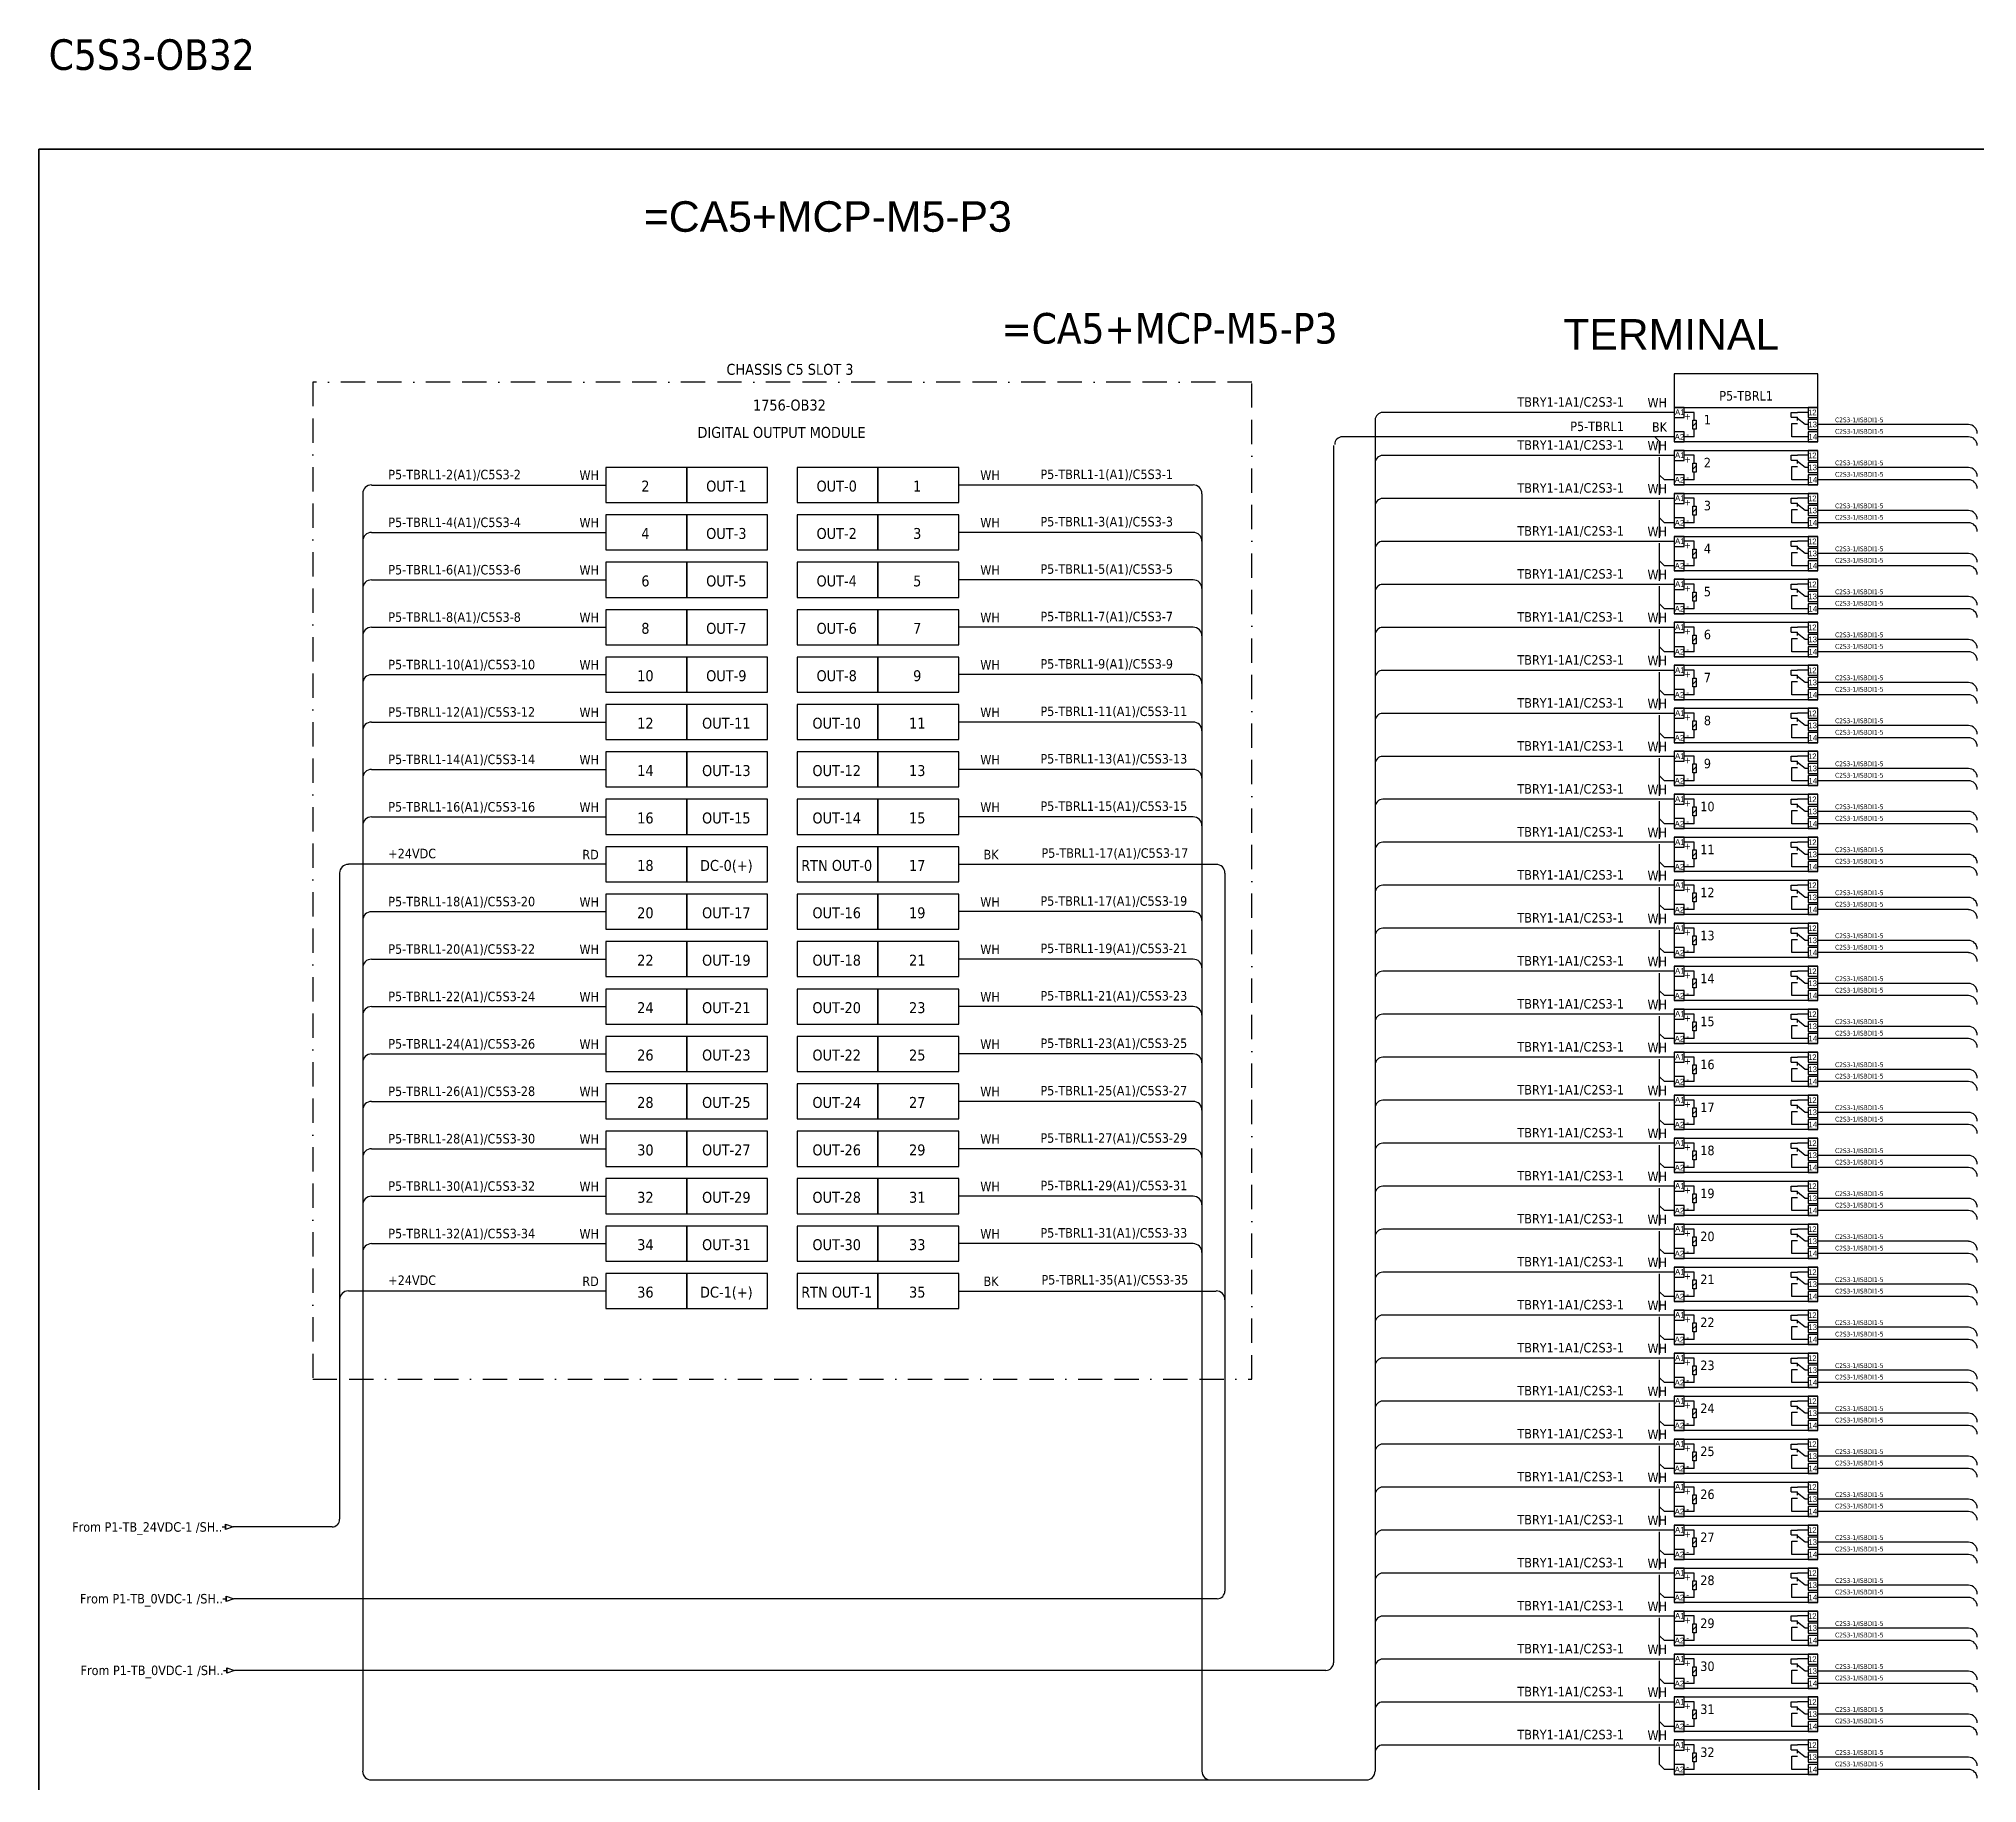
# Model space of a CAD drawing. Header units: millimetres. Extents: x 0 to 62600, y 0 to 14837.
# Drawn here: x 12580 to 14609, y 994 to 2820 of the extents above; entities that cross this region are included whole.
import ezdxf
from ezdxf.enums import TextEntityAlignment as Align

# ---------------------------------------------------------------- set-up
doc = ezdxf.new("R2010")
doc.units = ezdxf.units.MM
doc.linetypes.add('BORDERX2', pattern=[88.9, 25.4, -12.7, 25.4, -12.7, 0, -12.7])
for name, color, linetype in [('HELPPOINT', 7, 'Continuous'), ('VECTORS', 7, 'Continuous'), ('x01001-FrameArea', 2, 'BORDERX2')]:
    doc.layers.add(name, color=color, linetype=linetype)
doc.layers.add('IE-EQUIP', color=253, linetype='Continuous', lineweight=25)
doc.layers.add('IE-WIRE', color=7, linetype='Continuous', lineweight=25)
doc.styles.get("Standard").update_dxf_attribs({"font": 'arial.ttf'})
doc.styles.add('Tahoma', font='')
doc.styles.get('Tahoma').set_extended_font_data('Tahoma')

# ---------------------------------------------------------------- blocks, each defined once
blk = doc.blocks.new('xRY-SPDT-103')
at = {"color": 1, "ltscale": 25.4}
for p, q in [((0, 0), (0, -10.5)), ((10.4, 0), (0, 0)), ((0, 0), (150.3, 0)), ((0, 0), (0, -36)), ((10.4, -10.5), (10.4, 0)), ((140, 0), (140, -10.5)), ((150.3, 0), (140, 0)), ((150.3, -36), (150.3, 0)), ((150.3, -10.5), (150.3, 0)), ((150.3, -36), (150.3, 0)), ((0, -10.5), (10.4, -10.5)), ((20.7, -5.2), (10.4, -5.2)), ((22.8, -16.3), (19.4, -19.7)), ((20.7, -13.3), (20.7, -5.2)), ((122.2, -10.4), (122.2, -5.2)), ((122.2, -5.2), (128.9, -5.2)), ((122.2, -10.4), (128.9, -10.4)), ((123.2, -30.8), (123.2, -17)), ((123.2, -17), (128.9, -17)), ((140, -5.2), (128.9, -5.2)), ((128.9, -13.8), (128.9, -10.4)), ((136.9, -18), (128.9, -11.6)), ((140, -18), (136.9, -18)), ((140, -10.5), (150.3, -10.5)), ((140, -12.8), (140, -23.3)), ((150.3, -12.8), (140, -12.8)), ((150.3, -23.3), (150.3, -12.8)), ((0, -25.5), (0, -36)), ((10.4, -25.5), (0, -25.5)), ((0, -36), (10.4, -36)), ((150.3, -36), (0, -36)), ((10.4, -36), (10.4, -25.5)), ((20.7, -30.8), (10.4, -30.8)), ((20.7, -30.8), (20.7, -22.7)), ((140, -30.8), (123.2, -30.8)), ((140, -23.3), (150.3, -23.3)), ((140, -25.5), (140, -36)), ((150.3, -25.5), (140, -25.5)), ((140, -36), (150.3, -36)), ((150.3, -36), (150.3, -25.5))]:
    blk.add_line(p, q, dxfattribs=at)
blk.add_lwpolyline([(22.8, -22.7), (19.4, -22.7), (19.4, -13.3), (22.8, -13.3)], close=True, dxfattribs=at)
at = {"color": 1}
for s, p in [('A1', (5.8, -5)), ('12', (144.4, -5.3)), ('13', (144.8, -17.9)), ('A2', (5.4, -30.9)), ('14', (145, -30.8))]:
    blk.add_text(s, height=5.91, dxfattribs=at).set_placement(p, align=Align.MIDDLE_CENTER)
at = {"color": 1, "style": 'Tahoma'}
for s, p in [('+', (13.9, -9.3)), ('+', (13.9, -9.3)), ('-', (13.9, -28.2))]:
    blk.add_text(s, height=6.84, dxfattribs=at).set_placement(p, align=Align.MIDDLE_CENTER)
blk = doc.blocks.new('*U145')
at = {"layer": 'x01001-FrameArea'}
blk.add_blockref('xRY-SPDT-103', (-75.2, 18), dxfattribs=at)
blk = doc.blocks.new('*U133')
at = {"layer": 'x01001-FrameArea', "color": 0, "linetype": 'ByBlock', "lineweight": -2, "transparency": 16777216}
for p in [(0, 0), (0, -45), (0, -90), (0, -135), (0, -180), (0, -225), (0, -270), (0, -315), (0, -360), (0, -405), (0, -450), (0, -495), (0, -540), (0, -585), (0, -630), (0, -675), (0, -720), (0, -765), (0, -810), (0, -855), (0, -900), (0, -945), (0, -990), (0, -1035), (0, -1080), (0, -1125), (0, -1170), (0, -1215), (0, -1260), (0, -1305), (0, -1350), (0, -1395)]:
    blk.add_blockref('*U145', p, dxfattribs=at)
blk = doc.blocks.new('*U146')
at = {"color": 4, "style": 'Tahoma'}
for s, height, p in [('TBRY1-1A1/C2S3-1', 9.949, (36.2, -4.1)), ('WH', 9.95, (81.3, -4.8))]:
    blk.add_text(s, height=height, dxfattribs=at).set_placement(p, align=Align.RIGHT)
blk = doc.blocks.new('*U134')
at = {"layer": 'x01001-FrameArea', "color": 0, "linetype": 'ByBlock', "lineweight": -2, "transparency": 16777216}
for p in [(0, 0), (0, -45), (0, -90), (0, -135), (0, -180), (0, -225), (0, -270), (0, -315), (0, -360), (0, -405), (0, -450), (0, -495), (0, -540), (0, -585), (0, -630), (0, -675), (0, -720), (0, -765), (0, -810), (0, -855), (0, -900), (0, -945), (0, -990), (0, -1035), (0, -1080), (0, -1125), (0, -1170), (0, -1215), (0, -1260), (0, -1305), (0, -1350), (0, -1395)]:
    blk.add_blockref('*U146', p, dxfattribs=at)
blk = doc.blocks.new('*U147')
at = {"layer": 'IE-WIRE', "color": 4, "ltscale": 25.4}
for p, q in [((74.2, 7.2), (-83.4, 7.2)), ((74.2, -5.6), (-83.4, -5.6))]:
    blk.add_line(p, q, dxfattribs=at)
for centre in [(74.2, -2), (74.2, -14.8)]:
    blk.add_arc(centre, 9.17, 0, 90, dxfattribs=at)
at = {"color": 4, "style": 'Tahoma'}
for p in [(-65.4, 9.6), (-65.4, -2.4)]:
    blk.add_text('C2S3-1/ISBDI1-5', height=4.974, dxfattribs=at).set_placement(p)
blk = doc.blocks.new('*U135')
at = {"layer": 'x01001-FrameArea', "color": 0, "linetype": 'ByBlock', "lineweight": -2, "transparency": 16777216}
for p in [(0, 0), (0, -45), (0, -90), (0, -135), (0, -180), (0, -225), (0, -270), (0, -315), (0, -360), (0, -405), (0, -450), (0, -495), (0, -540), (0, -585), (0, -630), (0, -675), (0, -720), (0, -765), (0, -810), (0, -855), (0, -900), (0, -945), (0, -990), (0, -1035), (0, -1080), (0, -1125), (0, -1170), (0, -1215), (0, -1260), (0, -1305), (0, -1350), (0, -1395)]:
    blk.add_blockref('*U147', p, dxfattribs=at)
blk = doc.blocks.new('xTerminal_fr_to')
at = {"layer": 'VECTORS', "color": 1, "true_color": 0xff0000}
for p, q in [((-11.3, 0), (-7.8, 0)), ((-7.8, 2.8), (0, 0)), ((-7.8, -2.8), (-7.8, 2.8)), ((-7.8, 2.8), (0, 0)), ((-7.8, 2.8), (-7.8, -2.8)), ((0, 0), (-7.8, -2.8)), ((0, 0), (-7.8, -2.8))]:
    blk.add_line(p, q, dxfattribs=at)

msp = doc.modelspace()

# ---------------------------------------------------------------- linework, layer by layer
for p, q in [((14271.2, 2403.2), (14276.2, 2398.2)), ((14276.2, 2385.8), (14276.2, 2398.2)), ((14276.2, 2342.5), (14276.2, 2381.8)), ((14281.2, 2358.2), (14276.2, 2363.2)), ((14291.6, 2358.2), (14281.2, 2358.2)), ((14276.2, 2297.5), (14276.2, 2336.8)), ((14281.2, 2313.2), (14276.2, 2318.2)), ((14291.6, 2313.2), (14281.2, 2313.2)), ((14276.2, 2252.5), (14276.2, 2291.8)), ((14281.2, 2268.2), (14276.2, 2273.2)), ((14291.6, 2268.2), (14281.2, 2268.2)), ((14276.2, 2207.5), (14276.2, 2246.8)), ((14281.2, 2223.2), (14276.2, 2228.2)), ((14291.6, 2223.2), (14281.2, 2223.2)), ((14276.2, 2162.5), (14276.2, 2201.8)), ((14281.2, 2178.2), (14276.2, 2183.2)), ((14291.6, 2178.2), (14281.2, 2178.2)), ((14276.2, 2117.5), (14276.2, 2156.8)), ((14281.2, 2133.2), (14276.2, 2138.2)), ((14291.6, 2133.2), (14281.2, 2133.2)), ((14276.2, 2072.5), (14276.2, 2111.8)), ((14281.2, 2088.2), (14276.2, 2093.2)), ((14291.6, 2088.2), (14281.2, 2088.2)), ((14276.2, 2027.5), (14276.2, 2066.8)), ((14281.2, 2043.2), (14276.2, 2048.2)), ((14291.6, 2043.2), (14281.2, 2043.2)), ((14276.2, 1982.5), (14276.2, 2021.8)), ((14281.2, 1998.2), (14276.2, 2003.2)), ((14291.6, 1998.2), (14281.2, 1998.2)), ((14276.2, 1937.5), (14276.2, 1976.8)), ((14281.2, 1953.2), (14276.2, 1958.2)), ((14291.6, 1953.2), (14281.2, 1953.2)), ((14276.2, 1892.5), (14276.2, 1931.8)), ((14281.2, 1908.2), (14276.2, 1913.2)), ((14291.6, 1908.2), (14281.2, 1908.2)), ((14276.2, 1847.5), (14276.2, 1886.8)), ((14281.2, 1863.2), (14276.2, 1868.2)), ((14291.6, 1863.2), (14281.2, 1863.2)), ((14276.2, 1802.5), (14276.2, 1841.8)), ((14281.2, 1818.2), (14276.2, 1823.2)), ((14291.6, 1818.2), (14281.2, 1818.2)), ((14276.2, 1757.5), (14276.2, 1796.8)), ((14281.2, 1773.2), (14276.2, 1778.2)), ((14291.6, 1773.2), (14281.2, 1773.2)), ((14276.2, 1712.5), (14276.2, 1751.8)), ((14281.2, 1728.2), (14276.2, 1733.2)), ((14291.6, 1728.2), (14281.2, 1728.2)), ((14276.2, 1667.5), (14276.2, 1706.8)), ((14281.2, 1683.2), (14276.2, 1688.2)), ((14291.6, 1683.2), (14281.2, 1683.2)), ((14276.2, 1622.5), (14276.2, 1661.8)), ((14281.2, 1638.2), (14276.2, 1643.2)), ((14291.6, 1638.2), (14281.2, 1638.2)), ((14276.2, 1577.5), (14276.2, 1616.8)), ((14281.2, 1593.2), (14276.2, 1598.2)), ((14291.6, 1593.2), (14281.2, 1593.2)), ((14276.2, 1532.5), (14276.2, 1571.8)), ((14281.2, 1548.2), (14276.2, 1553.2)), ((14291.6, 1548.2), (14281.2, 1548.2)), ((14276.2, 1487.5), (14276.2, 1526.8)), ((14281.2, 1503.2), (14276.2, 1508.2)), ((14291.6, 1503.2), (14281.2, 1503.2)), ((14276.2, 1442.5), (14276.2, 1481.8)), ((14281.2, 1458.2), (14276.2, 1463.2)), ((14291.6, 1458.2), (14281.2, 1458.2)), ((14276.2, 1397.5), (14276.2, 1436.8)), ((14281.2, 1413.2), (14276.2, 1418.2)), ((14291.6, 1413.2), (14281.2, 1413.2)), ((14276.2, 1352.5), (14276.2, 1391.8)), ((14281.2, 1368.2), (14276.2, 1373.2)), ((14291.6, 1368.2), (14281.2, 1368.2)), ((14276.2, 1307.5), (14276.2, 1346.8)), ((14281.2, 1323.2), (14276.2, 1328.2)), ((14291.6, 1323.2), (14281.2, 1323.2)), ((14276.2, 1262.5), (14276.2, 1301.8)), ((14281.2, 1278.2), (14276.2, 1283.2)), ((14291.6, 1278.2), (14281.2, 1278.2)), ((14276.2, 1217.5), (14276.2, 1256.8)), ((14281.2, 1233.2), (14276.2, 1238.2)), ((14291.6, 1233.2), (14281.2, 1233.2)), ((14276.2, 1172.5), (14276.2, 1211.8)), ((14281.2, 1188.2), (14276.2, 1193.2)), ((14291.6, 1188.2), (14281.2, 1188.2)), ((14276.2, 1127.5), (14276.2, 1166.8)), ((14281.2, 1143.2), (14276.2, 1148.2)), ((14291.6, 1143.2), (14281.2, 1143.2)), ((14276.2, 1082.5), (14276.2, 1121.8)), ((14281.2, 1098.2), (14276.2, 1103.2)), ((14291.6, 1098.2), (14281.2, 1098.2)), ((14276.2, 1037.5), (14276.2, 1076.8)), ((14281.2, 1053.2), (14276.2, 1058.2)), ((14291.6, 1053.2), (14281.2, 1053.2)), ((14276.2, 1013.2), (14276.2, 1031.8)), ((14281.2, 1008.2), (14276.2, 1013.2)), ((14291.6, 1008.2), (14281.2, 1008.2))]:
    msp.add_line(p, q)
at = {"color": 1, "ltscale": 25.4}
for p, q in [((13173.3, 1955.7), (12903.9, 1955.7)), ((12894.8, 1946.5), (12894.8, 1270))]:
    msp.add_line(p, q, dxfattribs=at)
at = {"color": 4, "ltscale": 25.4}
msp.add_lwpolyline([(14291.6, 2434), (14441.9, 2434), (14441.9, 2469.2), (14291.6, 2469.2)], close=True, dxfattribs=at)
at = {"color": 1, "ltscale": 25.4}
msp.add_arc((12903.9, 1946.5), 9.14, 90, 180, dxfattribs=at)
at = {"layer": 'HELPPOINT', "color": 4, "lineweight": 35}
for p, q in [((12579.9, 0), (12579.9, 2704.2)), ((12579.9, 2704.2), (16473.2, 2704.2)), ((12579.9, 0), (12579.9, 2704.2)), ((12579.9, 2704.2), (16473.2, 2704.2))]:
    msp.add_line(p, q, dxfattribs=at)
at = {"layer": 'IE-EQUIP', "linetype": 'Continuous', "ltscale": 25.4}
for points in [[(13173.3, 2334.4), (13258, 2334.4), (13258, 2371.1), (13173.3, 2371.1)], [(13258, 2334.4), (13342.6, 2334.4), (13342.6, 2371.1), (13258, 2371.1)], [(13373.5, 2334.4), (13458.1, 2334.4), (13458.1, 2371.1), (13373.5, 2371.1)], [(13458.1, 2334.4), (13542.8, 2334.4), (13542.8, 2371.1), (13458.1, 2371.1)], [(13173.3, 2284.8), (13258, 2284.8), (13258, 2321.5), (13173.3, 2321.5)], [(13258, 2284.8), (13342.6, 2284.8), (13342.6, 2321.5), (13258, 2321.5)], [(13373.5, 2284.8), (13458.1, 2284.8), (13458.1, 2321.5), (13373.5, 2321.5)], [(13458.1, 2284.8), (13542.8, 2284.8), (13542.8, 2321.5), (13458.1, 2321.5)], [(13173.3, 2235.1), (13258, 2235.1), (13258, 2271.8), (13173.3, 2271.8)], [(13258, 2235.1), (13342.6, 2235.1), (13342.6, 2271.8), (13258, 2271.8)], [(13373.5, 2235.1), (13458.1, 2235.1), (13458.1, 2271.8), (13373.5, 2271.8)], [(13458.1, 2235.1), (13542.8, 2235.1), (13542.8, 2271.8), (13458.1, 2271.8)], [(13173.3, 2185.5), (13258, 2185.5), (13258, 2222.2), (13173.3, 2222.2)], [(13258, 2185.5), (13342.6, 2185.5), (13342.6, 2222.2), (13258, 2222.2)], [(13373.5, 2185.5), (13458.1, 2185.5), (13458.1, 2222.2), (13373.5, 2222.2)], [(13458.1, 2185.5), (13542.8, 2185.5), (13542.8, 2222.2), (13458.1, 2222.2)], [(13173.3, 2135.9), (13258, 2135.9), (13258, 2172.6), (13173.3, 2172.6)], [(13258, 2135.9), (13342.6, 2135.9), (13342.6, 2172.6), (13258, 2172.6)], [(13373.5, 2135.9), (13458.1, 2135.9), (13458.1, 2172.6), (13373.5, 2172.6)], [(13458.1, 2135.9), (13542.8, 2135.9), (13542.8, 2172.6), (13458.1, 2172.6)], [(13173.3, 2086.2), (13258, 2086.2), (13258, 2122.9), (13173.3, 2122.9)], [(13258, 2086.2), (13342.6, 2086.2), (13342.6, 2122.9), (13258, 2122.9)], [(13373.5, 2086.2), (13458.1, 2086.2), (13458.1, 2122.9), (13373.5, 2122.9)], [(13458.1, 2086.2), (13542.8, 2086.2), (13542.8, 2122.9), (13458.1, 2122.9)], [(13173.3, 2036.6), (13258, 2036.6), (13258, 2073.3), (13173.3, 2073.3)], [(13258, 2036.6), (13342.6, 2036.6), (13342.6, 2073.3), (13258, 2073.3)], [(13373.5, 2036.6), (13458.1, 2036.6), (13458.1, 2073.3), (13373.5, 2073.3)], [(13458.1, 2036.6), (13542.8, 2036.6), (13542.8, 2073.3), (13458.1, 2073.3)], [(13173.3, 1987), (13258, 1987), (13258, 2023.7), (13173.3, 2023.7)], [(13258, 1987), (13342.6, 1987), (13342.6, 2023.7), (13258, 2023.7)], [(13373.5, 1987), (13458.1, 1987), (13458.1, 2023.7), (13373.5, 2023.7)], [(13458.1, 1987), (13542.8, 1987), (13542.8, 2023.7), (13458.1, 2023.7)], [(13173.3, 1937.3), (13258, 1937.3), (13258, 1974), (13173.3, 1974)], [(13258, 1937.3), (13342.6, 1937.3), (13342.6, 1974), (13258, 1974)], [(13373.5, 1937.3), (13458.1, 1937.3), (13458.1, 1974), (13373.5, 1974)], [(13458.1, 1937.3), (13542.8, 1937.3), (13542.8, 1974), (13458.1, 1974)], [(13173.3, 1887.7), (13258, 1887.7), (13258, 1924.4), (13173.3, 1924.4)], [(13258, 1887.7), (13342.6, 1887.7), (13342.6, 1924.4), (13258, 1924.4)], [(13373.5, 1887.7), (13458.1, 1887.7), (13458.1, 1924.4), (13373.5, 1924.4)], [(13458.1, 1887.7), (13542.8, 1887.7), (13542.8, 1924.4), (13458.1, 1924.4)], [(13173.3, 1838.1), (13258, 1838.1), (13258, 1874.8), (13173.3, 1874.8)], [(13258, 1838.1), (13342.6, 1838.1), (13342.6, 1874.8), (13258, 1874.8)], [(13373.5, 1838.1), (13458.1, 1838.1), (13458.1, 1874.8), (13373.5, 1874.8)], [(13458.1, 1838.1), (13542.8, 1838.1), (13542.8, 1874.8), (13458.1, 1874.8)], [(13173.3, 1788.4), (13258, 1788.4), (13258, 1825.1), (13173.3, 1825.1)], [(13258, 1788.4), (13342.6, 1788.4), (13342.6, 1825.1), (13258, 1825.1)], [(13373.5, 1788.4), (13458.1, 1788.4), (13458.1, 1825.1), (13373.5, 1825.1)], [(13458.1, 1788.4), (13542.8, 1788.4), (13542.8, 1825.1), (13458.1, 1825.1)], [(13173.3, 1738.8), (13258, 1738.8), (13258, 1775.5), (13173.3, 1775.5)], [(13258, 1738.8), (13342.6, 1738.8), (13342.6, 1775.5), (13258, 1775.5)], [(13373.5, 1738.8), (13458.1, 1738.8), (13458.1, 1775.5), (13373.5, 1775.5)], [(13458.1, 1738.8), (13542.8, 1738.8), (13542.8, 1775.5), (13458.1, 1775.5)], [(13173.3, 1689.2), (13258, 1689.2), (13258, 1725.9), (13173.3, 1725.9)], [(13258, 1689.2), (13342.6, 1689.2), (13342.6, 1725.9), (13258, 1725.9)], [(13373.5, 1689.2), (13458.1, 1689.2), (13458.1, 1725.9), (13373.5, 1725.9)], [(13458.1, 1689.2), (13542.8, 1689.2), (13542.8, 1725.9), (13458.1, 1725.9)], [(13173.3, 1639.5), (13258, 1639.5), (13258, 1676.2), (13173.3, 1676.2)], [(13258, 1639.5), (13342.6, 1639.5), (13342.6, 1676.2), (13258, 1676.2)], [(13373.5, 1639.5), (13458.1, 1639.5), (13458.1, 1676.2), (13373.5, 1676.2)], [(13458.1, 1639.5), (13542.8, 1639.5), (13542.8, 1676.2), (13458.1, 1676.2)], [(13173.3, 1589.9), (13258, 1589.9), (13258, 1626.6), (13173.3, 1626.6)], [(13258, 1589.9), (13342.6, 1589.9), (13342.6, 1626.6), (13258, 1626.6)], [(13373.5, 1589.9), (13458.1, 1589.9), (13458.1, 1626.6), (13373.5, 1626.6)], [(13458.1, 1589.9), (13542.8, 1589.9), (13542.8, 1626.6), (13458.1, 1626.6)], [(13173.3, 1540.3), (13258, 1540.3), (13258, 1577), (13173.3, 1577)], [(13258, 1540.3), (13342.6, 1540.3), (13342.6, 1577), (13258, 1577)], [(13373.5, 1540.3), (13458.1, 1540.3), (13458.1, 1577), (13373.5, 1577)], [(13458.1, 1540.3), (13542.8, 1540.3), (13542.8, 1577), (13458.1, 1577)], [(13173.3, 1490.6), (13258, 1490.6), (13258, 1527.3), (13173.3, 1527.3)], [(13258, 1490.6), (13342.6, 1490.6), (13342.6, 1527.3), (13258, 1527.3)], [(13373.5, 1490.6), (13458.1, 1490.6), (13458.1, 1527.3), (13373.5, 1527.3)], [(13458.1, 1490.6), (13542.8, 1490.6), (13542.8, 1527.3), (13458.1, 1527.3)]]:
    msp.add_lwpolyline(points, close=True, dxfattribs=at)
at = {"layer": 'IE-WIRE', "color": 4, "ltscale": 25.4}
for p, q in [((13978.5, 2420.7), (13978.5, 1006.3)), ((14291.6, 2428.7), (13986.5, 2428.7)), ((14291.6, 2383.7), (13986.5, 2383.7)), ((12918.9, 2343.6), (12918.9, 1006.3)), ((12928.1, 2352.7), (13173.3, 2352.7)), ((13788.1, 2352.7), (13542.8, 2352.7)), ((13797.2, 2343.6), (13797.2, 1006.3)), ((14291.6, 2338.7), (13986.5, 2338.7)), ((12928.1, 2303.1), (13173.3, 2303.1)), ((13788.1, 2303.1), (13542.8, 2303.1)), ((14291.6, 2293.7), (13986.5, 2293.7)), ((12928.1, 2253.5), (13173.3, 2253.5)), ((13788.1, 2253.5), (13542.8, 2253.5)), ((14291.6, 2248.7), (13986.5, 2248.7)), ((12928.1, 2203.8), (13173.3, 2203.8)), ((13788.1, 2203.8), (13542.8, 2203.8)), ((14291.6, 2203.7), (13986.5, 2203.7)), ((12928.1, 2154.2), (13173.3, 2154.2)), ((13788.1, 2154.2), (13542.8, 2154.2)), ((14291.6, 2158.7), (13986.5, 2158.7)), ((14291.6, 2113.7), (13986.5, 2113.7)), ((12928.1, 2104.6), (13173.3, 2104.6)), ((13788.1, 2104.6), (13542.8, 2104.6)), ((12928.1, 2055), (13173.3, 2055)), ((13788.1, 2055), (13542.8, 2055)), ((14291.6, 2068.7), (13986.5, 2068.7)), ((14291.6, 2023.7), (13986.5, 2023.7)), ((12928.1, 2005.3), (13173.3, 2005.3)), ((13788.1, 2005.3), (13542.8, 2005.3)), ((14291.6, 1978.7), (13986.5, 1978.7)), ((14291.6, 1933.7), (13986.5, 1933.7)), ((12928.1, 1906.1), (13173.3, 1906.1)), ((13788.1, 1906.1), (13542.8, 1906.1)), ((14291.6, 1888.7), (13986.5, 1888.7)), ((12928.1, 1856.4), (13173.3, 1856.4)), ((13788.1, 1856.4), (13542.8, 1856.4)), ((14291.6, 1843.7), (13986.5, 1843.7)), ((12928.1, 1806.8), (13173.3, 1806.8)), ((13788.1, 1806.8), (13542.8, 1806.8)), ((14291.6, 1798.7), (13986.5, 1798.7)), ((12928.1, 1757.2), (13173.3, 1757.2)), ((13788.1, 1757.2), (13542.8, 1757.2)), ((14291.6, 1753.7), (13986.5, 1753.7)), ((12928.1, 1707.5), (13173.3, 1707.5)), ((13788.1, 1707.5), (13542.8, 1707.5)), ((14291.6, 1708.7), (13986.5, 1708.7)), ((14291.6, 1663.7), (13986.5, 1663.7)), ((12928.1, 1657.9), (13173.3, 1657.9)), ((13788.1, 1657.9), (13542.8, 1657.9)), ((12928.1, 1608.3), (13173.3, 1608.3)), ((13788.1, 1608.3), (13542.8, 1608.3)), ((14291.6, 1618.7), (13986.5, 1618.7)), ((14291.6, 1573.7), (13986.5, 1573.7)), ((12928.1, 1558.6), (13173.3, 1558.6)), ((13788.1, 1558.6), (13542.8, 1558.6)), ((14291.6, 1528.7), (13986.5, 1528.7)), ((14291.6, 1483.7), (13986.5, 1483.7)), ((14291.6, 1438.7), (13986.5, 1438.7)), ((14291.6, 1393.7), (13986.5, 1393.7)), ((14291.6, 1348.7), (13986.5, 1348.7)), ((14291.6, 1303.7), (13986.5, 1303.7)), ((14291.6, 1258.7), (13986.5, 1258.7)), ((14291.6, 1213.7), (13986.5, 1213.7)), ((14291.6, 1168.7), (13986.5, 1168.7)), ((14291.6, 1123.7), (13986.5, 1123.7)), ((14291.6, 1078.7), (13986.5, 1078.7)), ((14291.6, 1033.7), (13986.5, 1033.7))]:
    msp.add_line(p, q, dxfattribs=at)
at = {"layer": 'IE-WIRE', "color": 7, "ltscale": 25.4}
for p, q in [((13935, 2394.1), (13935, 1119.9)), ((13542.8, 1955.7), (13812.2, 1955.7)), ((13821.3, 1946.5), (13821.3, 1194.9)), ((13542.8, 1509), (13812.2, 1509)), ((13813.3, 1186.9), (12784, 1186.9)), ((13927, 1111.9), (12784.7, 1111.9))]:
    msp.add_line(p, q, dxfattribs=at)
at = {"layer": 'IE-WIRE', "ltscale": 25.4}
msp.add_line((14291.6, 2403.2), (13944.2, 2403.2), dxfattribs=at)
at = {"layer": 'IE-WIRE', "color": 1, "ltscale": 25.4}
for p, q in [((13173.3, 1509), (12903.9, 1509)), ((12886.8, 1262), (12783.3, 1262))]:
    msp.add_line(p, q, dxfattribs=at)
at = {"layer": 'IE-WIRE', "color": 4}
msp.add_line((12928, 997.2), (13969.3, 997.2), dxfattribs=at)
at = {"layer": 'IE-WIRE', "color": 4, "ltscale": 25.4}
for centre, radius, start, end in [((13986.5, 2420.7), 8, 90, 180), ((13986.5, 2375.7), 8, 90, 180), ((12928.1, 2343.6), 9.17, 90, 180), ((13788.1, 2343.6), 9.17, 0, 90), ((13986.5, 2330.7), 8, 90, 180), ((12928.1, 2293.9), 9.17, 90, 180), ((13788.1, 2293.9), 9.17, 0, 90), ((13986.5, 2285.7), 8, 90, 180), ((12928.1, 2244.3), 9.17, 90, 180), ((13788.1, 2244.3), 9.17, 0, 90), ((13986.5, 2240.7), 8, 90, 180), ((12928.1, 2194.7), 9.17, 90, 180), ((13788.1, 2194.7), 9.17, 0, 90), ((13986.5, 2195.7), 8, 90, 180), ((12928.1, 2145), 9.17, 90, 180), ((13788.1, 2145), 9.17, 0, 90), ((13986.5, 2150.7), 8, 90, 180), ((13986.5, 2105.7), 8, 90, 180), ((12928.1, 2095.4), 9.17, 90, 180), ((13788.1, 2095.4), 9.17, 0, 90), ((12928.1, 2045.8), 9.17, 90, 180), ((13788.1, 2045.8), 9.17, 0, 90), ((13986.5, 2060.7), 8, 90, 180), ((13986.5, 2015.7), 8, 90, 180), ((12928.1, 1996.1), 9.17, 90, 180), ((13788.1, 1996.1), 9.17, 0, 90), ((13986.5, 1970.7), 8, 90, 180), ((13986.5, 1925.7), 8, 90, 180), ((12928.1, 1896.9), 9.17, 90, 180), ((13788.1, 1896.9), 9.17, 0, 90), ((13986.5, 1880.7), 8, 90, 180), ((12928.1, 1847.2), 9.17, 90, 180), ((13788.1, 1847.2), 9.17, 0, 90), ((13986.5, 1835.7), 8, 90, 180), ((12928.1, 1797.6), 9.17, 90, 180), ((13788.1, 1797.6), 9.17, 0, 90), ((13986.5, 1790.7), 8, 90, 180), ((12928.1, 1748), 9.17, 90, 180), ((13788.1, 1748), 9.17, 0, 90), ((13986.5, 1745.7), 8, 90, 180), ((12928.1, 1698.3), 9.17, 90, 180), ((13788.1, 1698.3), 9.17, 0, 90), ((13986.5, 1700.7), 8, 90, 180), ((13986.5, 1655.7), 8, 90, 180), ((12928.1, 1648.7), 9.17, 90, 180), ((13788.1, 1648.7), 9.17, 0, 90), ((12928.1, 1599.1), 9.17, 90, 180), ((13788.1, 1599.1), 9.17, 0, 90), ((13986.5, 1610.7), 8, 90, 180), ((13986.5, 1565.7), 8, 90, 180), ((12928.1, 1549.4), 9.17, 90, 180), ((13788.1, 1549.4), 9.17, 0, 90), ((13986.5, 1520.7), 8, 90, 180), ((13986.5, 1475.7), 8, 90, 180), ((13986.5, 1430.7), 8, 90, 180), ((13986.5, 1385.7), 8, 90, 180), ((13986.5, 1340.7), 8, 90, 180), ((13986.5, 1295.7), 8, 90, 180), ((13986.5, 1250.7), 8, 90, 180), ((13986.5, 1205.7), 8, 90, 180), ((13986.5, 1160.7), 8, 90, 180), ((13986.5, 1115.7), 8, 90, 180), ((13986.5, 1070.7), 8, 90, 180), ((13986.5, 1025.7), 8, 90, 180)]:
    msp.add_arc(centre, radius, start, end, dxfattribs=at)
at = {"layer": 'IE-WIRE', "ltscale": 25.4}
msp.add_arc((13944.2, 2395.2), 8, 90, 180, dxfattribs=at)
at = {"layer": 'IE-WIRE', "color": 7, "ltscale": 25.4}
for centre, radius, start, end in [((13812.2, 1946.5), 9.14, 0, 90), ((13812.2, 1499.9), 9.14, 0, 90), ((13813.3, 1194.9), 8, 270, 0), ((13927, 1119.9), 8, 270, 0)]:
    msp.add_arc(centre, radius, start, end, dxfattribs=at)
at = {"layer": 'IE-WIRE', "color": 1, "ltscale": 25.4}
for centre, radius, start, end in [((12903.9, 1499.9), 9.14, 90, 180), ((12886.8, 1270), 8, 270, 0)]:
    msp.add_arc(centre, radius, start, end, dxfattribs=at)
at = {"layer": 'IE-WIRE', "color": 4}
for centre, start, end in [((12928, 1006.3), 180, 270), ((13806.4, 1006.3), 180, 270), ((13969.3, 1006.3), 270, 0)]:
    msp.add_arc(centre, 9.14, start, end, dxfattribs=at)
at = {"layer": 'x01001-FrameArea'}
msp.add_lwpolyline([(12866.6, 1416.6), (13849.5, 1416.6), (13849.5, 2460.5), (12866.6, 2460.5)], close=True, dxfattribs=at)

# ---------------------------------------------------------------- block references
for p in [(12783.3, 1262), (12784, 1186.9), (12784.7, 1111.9)]:
    msp.add_blockref('xTerminal_fr_to', p)
for name, p in [('*U134', (14202.7, 2438.8)), ('*U133', (14366.8, 2416)), ('*U135', (14525.3, 2408.8))]:
    msp.add_blockref(name, p, dxfattribs=at)

# ---------------------------------------------------------------- texts
at = {"color": 2, "style": 'Tahoma'}
msp.add_text('C5S3-OB32', height=32, dxfattribs=at).set_placement((12590.3, 2787.3))
at = {"color": 2}
for s, p in [('=CA5+MCP-M5-P3', (13213.2, 2617.8)), ('TERMINAL', (14175.4, 2494.4))]:
    msp.add_text(s, height=32, dxfattribs=at).set_placement(p)
at = {"color": 2, "style": 'Tahoma'}
for s, height, p in [('=CA5+MCP-M5-P3', 32, (13763.3, 2516.8)), ('CHASSIS C5 SLOT 3', 11.441, (13366.1, 2473.8)), ('1756-OB32', 11.44, (13365.5, 2436.4)), ('DIGITAL OUTPUT MODULE', 11.441, (13357.3, 2407.8)), ('2', 11.4, (13214.8, 2351.6)), ('OUT-1', 11.44, (13299.5, 2351.6)), ('OUT-0', 11.44, (13415, 2351.6)), ('1', 11.4, (13499.3, 2351.6)), ('4', 11.4, (13214.8, 2302)), ('OUT-3', 11.44, (13299.5, 2302)), ('OUT-2', 11.44, (13415, 2302)), ('3', 11.4, (13499.3, 2302)), ('6', 11.4, (13214.8, 2252.3)), ('OUT-5', 11.44, (13299.5, 2252.3)), ('OUT-4', 11.44, (13415, 2252.3)), ('5', 11.4, (13499.3, 2252.3)), ('8', 11.4, (13214.8, 2202.7)), ('OUT-7', 11.44, (13299.5, 2202.7)), ('OUT-6', 11.44, (13415, 2202.7)), ('7', 11.4, (13499.3, 2202.7)), ('10', 11.44, (13214.8, 2153.1)), ('OUT-9', 11.44, (13299.5, 2153.1)), ('OUT-8', 11.44, (13415, 2153.1)), ('9', 11.4, (13499.3, 2153.1)), ('12', 11.44, (13214.8, 2103.4)), ('OUT-11', 11.44, (13299.5, 2103.4)), ('OUT-10', 11.44, (13415, 2103.4)), ('11', 11.44, (13499.3, 2103.4)), ('14', 11.44, (13214.8, 2053.8)), ('OUT-13', 11.44, (13299.5, 2053.8)), ('OUT-12', 11.44, (13415, 2053.8)), ('13', 11.44, (13499.3, 2053.8)), ('16', 11.44, (13214.8, 2004.2)), ('OUT-15', 11.44, (13299.5, 2004.2)), ('OUT-14', 11.44, (13415, 2004.2)), ('15', 11.44, (13499.3, 2004.2)), ('18', 11.44, (13214.8, 1954.5)), ('DC-0(+)', 11.44, (13299.5, 1954.5)), ('RTN OUT-0', 11.44, (13415, 1954.5)), ('17', 11.44, (13499.3, 1954.5)), ('20', 11.44, (13214.8, 1904.9)), ('OUT-17', 11.44, (13299.5, 1904.9)), ('OUT-16', 11.44, (13415, 1904.9)), ('19', 11.44, (13499.3, 1904.9)), ('22', 11.44, (13214.8, 1855.3)), ('OUT-19', 11.44, (13299.5, 1855.3)), ('OUT-18', 11.44, (13415, 1855.3)), ('21', 11.44, (13499.3, 1855.3)), ('24', 11.44, (13214.8, 1805.6)), ('OUT-21', 11.44, (13299.5, 1805.6)), ('OUT-20', 11.44, (13415, 1805.6)), ('23', 11.44, (13499.3, 1805.6)), ('26', 11.44, (13214.8, 1756)), ('OUT-23', 11.44, (13299.5, 1756)), ('OUT-22', 11.44, (13415, 1756)), ('25', 11.44, (13499.3, 1756)), ('28', 11.44, (13214.8, 1706.4)), ('OUT-25', 11.44, (13299.5, 1706.4)), ('OUT-24', 11.44, (13415, 1706.4)), ('27', 11.44, (13499.3, 1706.4)), ('30', 11.44, (13214.8, 1656.7)), ('OUT-27', 11.44, (13299.5, 1656.7)), ('OUT-26', 11.44, (13415, 1656.7)), ('29', 11.44, (13499.3, 1656.7)), ('32', 11.44, (13214.8, 1607.1)), ('OUT-29', 11.44, (13299.5, 1607.1)), ('OUT-28', 11.44, (13415, 1607.1)), ('31', 11.44, (13499.3, 1607.1)), ('34', 11.44, (13214.8, 1557.5)), ('OUT-31', 11.44, (13299.5, 1557.5)), ('OUT-30', 11.44, (13415, 1557.5)), ('33', 11.44, (13499.3, 1557.5)), ('36', 11.44, (13214.8, 1507.8)), ('DC-1(+)', 11.44, (13299.5, 1507.8)), ('RTN OUT-1', 11.44, (13415, 1507.8)), ('35', 11.44, (13499.3, 1507.8))]:
    msp.add_text(s, height=height, dxfattribs=at).set_placement(p, align=Align.MIDDLE_CENTER)
at = {"color": 4, "style": 'Tahoma'}
for s, p in [('P5-TBRL1', (14366.8, 2446.1)), ('1', (14326.3, 2421.2)), ('2', (14326.3, 2376.2)), ('3', (14326.3, 2331.2)), ('4', (14326.3, 2286.2)), ('5', (14326.3, 2241.2)), ('6', (14326.3, 2196.2)), ('7', (14326.3, 2151.2)), ('8', (14326.3, 2106.2)), ('9', (14326.3, 2061.2)), ('10', (14326.3, 2016.2)), ('11', (14326.3, 1971.2)), ('12', (14326.3, 1926.2)), ('13', (14326.3, 1881.2)), ('14', (14326.3, 1836.2)), ('15', (14326.3, 1791.2)), ('16', (14326.3, 1746.2)), ('17', (14326.3, 1701.2)), ('18', (14326.3, 1656.2)), ('19', (14326.3, 1611.2)), ('20', (14326.3, 1566.2)), ('21', (14326.3, 1521.2)), ('22', (14326.3, 1476.2)), ('23', (14326.3, 1431.2)), ('24', (14326.3, 1386.2)), ('25', (14326.3, 1341.2)), ('26', (14326.3, 1296.2)), ('27', (14326.3, 1251.2)), ('28', (14326.3, 1206.2)), ('29', (14326.3, 1161.2)), ('30', (14326.3, 1116.2)), ('31', (14326.3, 1071.2)), ('32', (14326.3, 1026.2))]:
    msp.add_text(s, height=9.95, dxfattribs=at).set_placement(p, align=Align.MIDDLE_CENTER)
at = {"style": 'Tahoma'}
for s, p in [('P5-TBRL1', (14238.9, 2409.2)), ('BK', (14284, 2408.5))]:
    msp.add_text(s, height=9.95, dxfattribs=at).set_placement(p, align=Align.RIGHT)
at = {"color": 4, "style": 'Tahoma'}
for s, height, p in [('P5-TBRL1-2(A1)/C5S3-2', 9.949, (12945.7, 2358.7)), ('WH', 9.95, (13145.8, 2358)), ('WH', 9.95, (13565.3, 2358)), ('P5-TBRL1-1(A1)/C5S3-1', 9.949, (13628.2, 2359)), ('P5-TBRL1-4(A1)/C5S3-4', 9.949, (12945.7, 2308.7)), ('WH', 9.95, (13145.8, 2308.4)), ('WH', 9.95, (13565.3, 2308.4)), ('P5-TBRL1-3(A1)/C5S3-3', 9.949, (13628.2, 2309.4)), ('P5-TBRL1-6(A1)/C5S3-6', 9.949, (12945.7, 2259.1)), ('WH', 9.95, (13145.8, 2258.7)), ('WH', 9.95, (13565.3, 2258.7)), ('P5-TBRL1-5(A1)/C5S3-5', 9.949, (13628.2, 2259.8)), ('P5-TBRL1-8(A1)/C5S3-8', 9.949, (12945.7, 2209.5)), ('WH', 9.95, (13145.8, 2209.1)), ('WH', 9.95, (13565.3, 2209.1)), ('P5-TBRL1-7(A1)/C5S3-7', 9.949, (13628.2, 2210.1)), ('P5-TBRL1-9(A1)/C5S3-9', 9.949, (13628.2, 2160.5)), ('P5-TBRL1-10(A1)/C5S3-10', 9.949, (12945.7, 2159.8)), ('WH', 9.95, (13145.8, 2159.5)), ('WH', 9.95, (13565.3, 2159.5)), ('P5-TBRL1-12(A1)/C5S3-12', 9.949, (12945.7, 2110.2)), ('WH', 9.95, (13145.8, 2109.8)), ('WH', 9.95, (13565.3, 2109.8)), ('P5-TBRL1-11(A1)/C5S3-11', 9.949, (13628.2, 2110.9)), ('P5-TBRL1-14(A1)/C5S3-14', 9.949, (12945.7, 2060.6)), ('WH', 9.95, (13145.8, 2060.2)), ('WH', 9.95, (13565.3, 2060.2)), ('P5-TBRL1-13(A1)/C5S3-13', 9.949, (13628.2, 2061.2)), ('P5-TBRL1-16(A1)/C5S3-16', 9.949, (12945.7, 2010.9)), ('WH', 9.95, (13145.8, 2010.6)), ('WH', 9.95, (13565.3, 2010.6)), ('P5-TBRL1-15(A1)/C5S3-15', 9.949, (13628.2, 2011.6)), ('P5-TBRL1-18(A1)/C5S3-20', 9.949, (12945.7, 1911.7)), ('WH', 9.95, (13145.8, 1911.3)), ('WH', 9.95, (13565.3, 1911.3)), ('P5-TBRL1-17(A1)/C5S3-19', 9.949, (13628.2, 1912.3)), ('P5-TBRL1-20(A1)/C5S3-22', 9.949, (12945.7, 1862)), ('WH', 9.95, (13145.8, 1861.7)), ('WH', 9.95, (13565.3, 1861.7)), ('P5-TBRL1-19(A1)/C5S3-21', 9.949, (13628.2, 1862.7)), ('P5-TBRL1-22(A1)/C5S3-24', 9.949, (12945.7, 1812.4)), ('WH', 9.95, (13145.8, 1812)), ('WH', 9.95, (13565.3, 1812)), ('P5-TBRL1-21(A1)/C5S3-23', 9.949, (13628.2, 1813.1)), ('P5-TBRL1-24(A1)/C5S3-26', 9.949, (12945.7, 1762.8)), ('WH', 9.95, (13145.8, 1762.4)), ('WH', 9.95, (13565.3, 1762.4)), ('P5-TBRL1-23(A1)/C5S3-25', 9.949, (13628.2, 1763.4)), ('P5-TBRL1-26(A1)/C5S3-28', 9.949, (12945.7, 1713.1)), ('WH', 9.95, (13145.8, 1712.8)), ('WH', 9.95, (13565.3, 1712.8)), ('P5-TBRL1-25(A1)/C5S3-27', 9.949, (13628.2, 1713.8)), ('P5-TBRL1-28(A1)/C5S3-30', 9.949, (12945.7, 1663.5)), ('WH', 9.95, (13145.8, 1663.1)), ('WH', 9.95, (13565.3, 1663.1)), ('P5-TBRL1-27(A1)/C5S3-29', 9.949, (13628.2, 1664.2)), ('P5-TBRL1-30(A1)/C5S3-32', 9.949, (12945.7, 1613.9)), ('WH', 9.95, (13145.8, 1613.5)), ('WH', 9.95, (13565.3, 1613.5)), ('P5-TBRL1-29(A1)/C5S3-31', 9.949, (13628.2, 1614.5)), ('P5-TBRL1-32(A1)/C5S3-34', 9.949, (12945.7, 1564.2)), ('WH', 9.95, (13145.8, 1563.9)), ('WH', 9.95, (13565.3, 1563.9)), ('P5-TBRL1-31(A1)/C5S3-33', 9.949, (13628.2, 1564.9))]:
    msp.add_text(s, height=height, dxfattribs=at).set_placement(p)
at = {"color": 1, "style": 'Tahoma'}
for s, p in [('+24VDC', (12945.7, 1962)), ('RD', (13148.8, 1960.9)), ('+24VDC', (12945.7, 1515.3)), ('RD', (13148.8, 1514.2))]:
    msp.add_text(s, height=9.95, dxfattribs=at).set_placement(p)
at = {"color": 7, "style": 'Tahoma'}
for s, height, p in [('BK', 9.95, (13568.7, 1960.9)), ('P5-TBRL1-17(A1)/C5S3-17', 9.949, (13629.3, 1962.5)), ('BK', 9.95, (13568.7, 1514.2)), ('P5-TBRL1-35(A1)/C5S3-35', 9.949, (13629.3, 1515.8))]:
    msp.add_text(s, height=height, dxfattribs=at).set_placement(p)
at = {"color": 1, "style": 'Tahoma'}
msp.add_text('From P1-TB_24VDC-1 /SH..', height=9.949, dxfattribs=at).set_placement((12772, 1262), align=Align.MIDDLE_RIGHT)
at = {"color": 7, "style": 'Tahoma'}
for p in [(12772.7, 1186.9), (12773.3, 1111.9)]:
    msp.add_text('From P1-TB_0VDC-1 /SH..', height=9.949, dxfattribs=at).set_placement(p, align=Align.MIDDLE_RIGHT)

doc.saveas('drawing.dxf')
